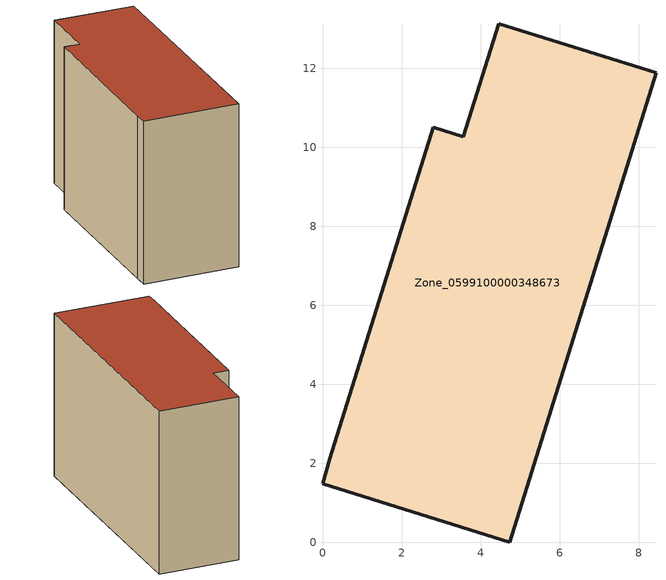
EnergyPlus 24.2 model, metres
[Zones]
Zone_0599100000348673
 floor ground (C_G): 0,1.49 0.18,2.12 2.8,10.51 3.56,10.27 4.46,13.13 8.44,11.89 4.74,0 z0
 wall outside (C_F): 0.18,2.12 0,1.49 4.74,0 8.44,11.89 4.46,13.13 3.56,10.27 2.8,10.51 0.18,2.12 z0:8.58
 roof outside (C_R): 8.44,11.89 4.46,13.13 3.56,10.27 2.8,10.51 0.18,2.12 0,1.49 4.74,0 z8.58
[BUILDING]
Pand.0599100000348673: North Axis=0; Terrain=City; Loads Convergence Tolerance Value=0.04; Temperature Convergence Tolerance Value=0.4; Solar Distribution=FullExterior; Maximum Number of Warmup Days=25; Minimum Number of Warmup Days=1
[Site:Location]
Rotterdam.The.Hague.AP_ZH_NLD Design_Conditions: Latitude=51.96; Longitude=4.45; Time Zone=1; Elevation=-4.5
[SITE:GROUNDTEMPERATURE:BUILDINGSURFACE]
18, 18, 18, 18, 18, 18, 18, 18, 18, 18, 18, 18
[MATERIAL] Thermal Absorptance=0.9; Solar Absorptance=0.7; Visible Absorptance=0.7
Name | Roughness | Thickness | Conductivity | Density | Specific Heat
G.TC.1992-2005 | MediumSmooth | 0.15 | 0.06 | 540 | 1210
F.TC.1992-2005 | Rough | 0.3 | 0.12 | 1920 | 840
R.TC.1992-2005 | MediumRough | 0.2 | 0.08 | 1500 | 1000
[CONSTRUCTION]
C_G: G.TC.1992-2005
C_F: F.TC.1992-2005
C_R: R.TC.1992-2005
[ZONE]
Zone_0599100000348673: Type=1; Multiplier=1; Ceiling Height=Autocalculate; Volume=Autocalculate; Floor Area=autocalculate; Part of Total Floor Area=Yes
[ZONEINFILTRATION:DESIGNFLOWRATE]
Infil_Zone_0599100000348673: Zone or ZoneList or Space or SpaceList=Zone_0599100000348673; Schedule=AlwaysOn; Design Flow Rate Calculation Method=Flow/Area; Flow Rate per Floor Area=0.0015; Constant Term Coefficient=1; Temperature Term Coefficient=0; Velocity Term Coefficient=0; Velocity Squared Term Coefficient=0
[HVACTEMPLATE:ZONE:IDEALLOADSAIRSYSTEM]
Zone_0599100000348673: Maximum Heating Supply Air Temperature=50; Minimum Cooling Supply Air Temperature=13; Maximum Heating Supply Air Humidity Ratio=0.0156; Minimum Cooling Supply Air Humidity Ratio=0.0077; Heating Limit=NoLimit; Cooling Limit=NoLimit; Dehumidification Control Type=ConstantSensibleHeatRatio; Cooling Sensible Heat Ratio=0.7; Dehumidification Setpoint=60; Humidification Control Type=None; Humidification Setpoint=30; Outdoor Air Method=None; Outdoor Air Flow Rate per Person=0.00944; Outdoor Air Flow Rate per Zone Floor Area=0; Outdoor Air Flow Rate per Zone=0; Demand Controlled Ventilation Type=None; Outdoor Air Economizer Type=NoEconomizer; Heat Recovery Type=None; Sensible Heat Recovery Effectiveness=0.7; Latent Heat Recovery Effectiveness=0.65
[ZONECONTROL:THERMOSTAT]
ThermostatControl_Zone_0599100000348673: Zone or ZoneList=Zone_0599100000348673; Control Type Schedule=DualSetpointControlType; Control 1=Thermostat_Zone_0599100000348673; Temperature Difference Between Cutout And Setpoint=0
[THERMOSTATSETPOINT:DUALSETPOINT]
Thermostat_Zone_0599100000348673: Heating Setpoint Temperature Schedule=HeatingSetpoint_Zone_0599100000348673; Cooling Setpoint Temperature Schedule=CoolingSetpoint_Zone_0599100000348673
[SCHEDULE:COMPACT]
HeatingSetpoint_Zone_0599100000348673: Through: 12/31, For: AllDays, Until: 24:00, 21
CoolingSetpoint_Zone_0599100000348673: Through: 12/31, For: AllDays, Until: 24:00, 24
DualSetpointControlType: Through: 12/31, For: AllDays, Until: 24:00, 4
AlwaysOn: Through: 12/31, For: AllDays, Until: 24:00, 1
